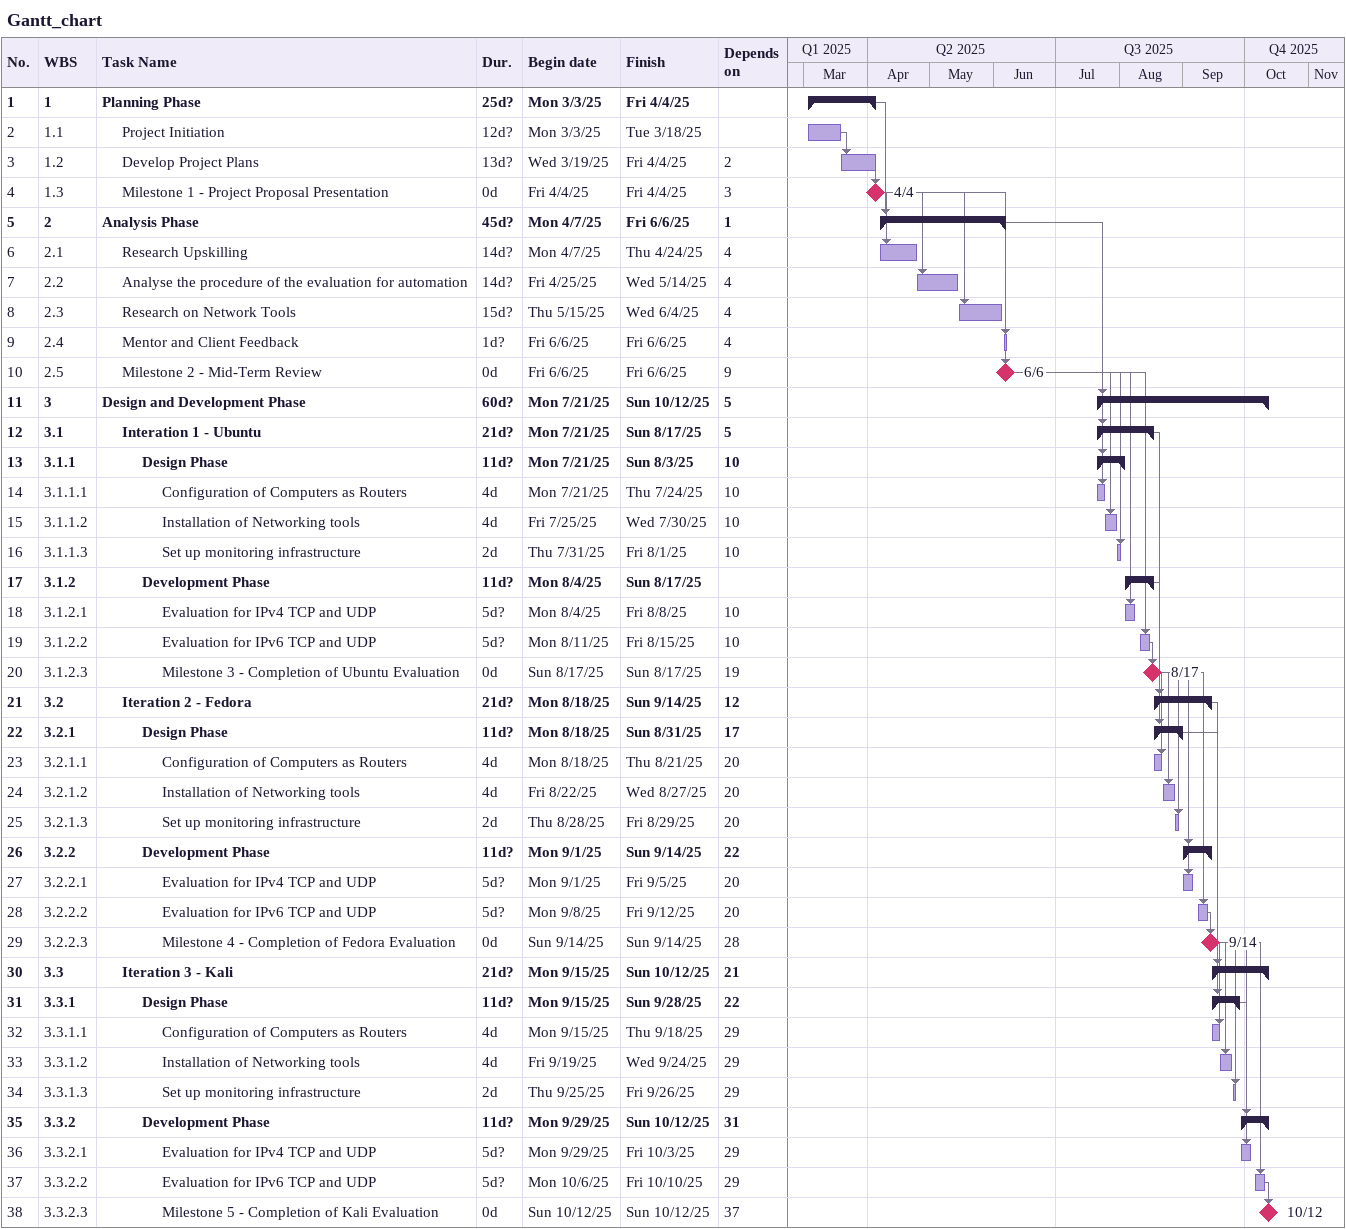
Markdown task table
Gantt_chart

| ID | WBS | Task | Duration | Start | Finish | Predecessors |
|---|---|---|---|---|---|---|
| 1 | 1 | **Planning Phase** | 25d? | 2025-03-03 | 2025-04-04 |  |
| 2 | 1.1 | Project Initiation | 12d? | 2025-03-03 | 2025-03-18 |  |
| 3 | 1.2 | Develop Project Plans | 13d? | 2025-03-19 | 2025-04-04 | 2 |
| 4 | 1.3 | Milestone 1 - Project Proposal Presentation | 0d | 2025-04-04 | 2025-04-04 | 3 |
| 5 | 2 | **Analysis Phase** | 45d? | 2025-04-07 | 2025-06-06 | 1 |
| 6 | 2.1 | Research Upskilling | 14d? | 2025-04-07 | 2025-04-24 | 4 |
| 7 | 2.2 | Analyse the procedure of the evaluation for automation | 14d? | 2025-04-25 | 2025-05-14 | 4 |
| 8 | 2.3 | Research on Network Tools | 15d? | 2025-05-15 | 2025-06-04 | 4 |
| 9 | 2.4 | Mentor and Client Feedback | 1d? | 2025-06-06 | 2025-06-06 | 4 |
| 10 | 2.5 | Milestone 2 - Mid-Term Review | 0d | 2025-06-06 | 2025-06-06 | 9 |
| 11 | 3 | **Design and Development Phase** | 60d? | 2025-07-21 | 2025-10-12 | 5 |
| 12 | 3.1 | **Interation 1 - Ubuntu** | 21d? | 2025-07-21 | 2025-08-17 | 5 |
| 13 | 3.1.1 | **Design Phase** | 11d? | 2025-07-21 | 2025-08-03 | 10 |
| 14 | 3.1.1.1 | Configuration of Computers as Routers | 4d | 2025-07-21 | 2025-07-24 | 10 |
| 15 | 3.1.1.2 | Installation of Networking tools | 4d | 2025-07-25 | 2025-07-30 | 10 |
| 16 | 3.1.1.3 | Set up monitoring infrastructure | 2d | 2025-07-31 | 2025-08-01 | 10 |
| 17 | 3.1.2 | **Development Phase** | 11d? | 2025-08-04 | 2025-08-17 |  |
| 18 | 3.1.2.1 | Evaluation for IPv4 TCP and UDP | 5d? | 2025-08-04 | 2025-08-08 | 10 |
| 19 | 3.1.2.2 | Evaluation for IPv6 TCP and UDP | 5d? | 2025-08-11 | 2025-08-15 | 10 |
| 20 | 3.1.2.3 | Milestone 3 - Completion of Ubuntu Evaluation | 0d | 2025-08-17 | 2025-08-17 | 19 |
| 21 | 3.2 | **Iteration 2 - Fedora** | 21d? | 2025-08-18 | 2025-09-14 | 12 |
| 22 | 3.2.1 | **Design Phase** | 11d? | 2025-08-18 | 2025-08-31 | 17 |
| 23 | 3.2.1.1 | Configuration of Computers as Routers | 4d | 2025-08-18 | 2025-08-21 | 20 |
| 24 | 3.2.1.2 | Installation of Networking tools | 4d | 2025-08-22 | 2025-08-27 | 20 |
| 25 | 3.2.1.3 | Set up monitoring infrastructure | 2d | 2025-08-28 | 2025-08-29 | 20 |
| 26 | 3.2.2 | **Development Phase** | 11d? | 2025-09-01 | 2025-09-14 | 22 |
| 27 | 3.2.2.1 | Evaluation for IPv4 TCP and UDP | 5d? | 2025-09-01 | 2025-09-05 | 20 |
| 28 | 3.2.2.2 | Evaluation for IPv6 TCP and UDP | 5d? | 2025-09-08 | 2025-09-12 | 20 |
| 29 | 3.2.2.3 | Milestone 4 - Completion of Fedora Evaluation | 0d | 2025-09-14 | 2025-09-14 | 28 |
| 30 | 3.3 | **Iteration 3 - Kali** | 21d? | 2025-09-15 | 2025-10-12 | 21 |
| 31 | 3.3.1 | **Design Phase** | 11d? | 2025-09-15 | 2025-09-28 | 22 |
| 32 | 3.3.1.1 | Configuration of Computers as Routers | 4d | 2025-09-15 | 2025-09-18 | 29 |
| 33 | 3.3.1.2 | Installation of Networking tools | 4d | 2025-09-19 | 2025-09-24 | 29 |
| 34 | 3.3.1.3 | Set up monitoring infrastructure | 2d | 2025-09-25 | 2025-09-26 | 29 |
| 35 | 3.3.2 | **Development Phase** | 11d? | 2025-09-29 | 2025-10-12 | 31 |
| 36 | 3.3.2.1 | Evaluation for IPv4 TCP and UDP | 5d? | 2025-09-29 | 2025-10-03 | 29 |
| 37 | 3.3.2.2 | Evaluation for IPv6 TCP and UDP | 5d? | 2025-10-06 | 2025-10-10 | 29 |
| 38 | 3.3.2.3 | Milestone 5 - Completion of Kali Evaluation | 0d | 2025-10-12 | 2025-10-12 | 37 |
